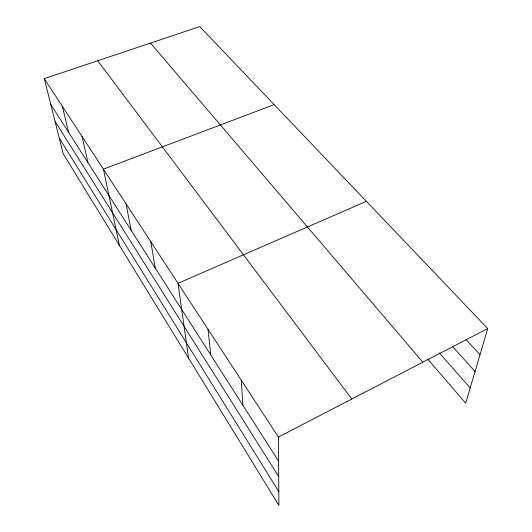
<?xml version="1.0" encoding="UTF-8"?>
<svg xmlns="http://www.w3.org/2000/svg" width="532" height="532" viewBox="0 0 532 532"><rect width="100%" height="100%" fill="white"/><g stroke="black" fill="none" stroke-linecap="round" stroke-linejoin="round"><path stroke-width="0.8" d="M44.282 78.656L278.416 437.051L278.908 505.4L63.255 153.881L44.282 78.656L199.753 26.6L487.718 328.563L465.7 403.196L427.841 359.226M278.416 437.051L487.718 328.563M366.368 201.315L178.001 283.337L188.574 358.149M274.16 104.618L103.414 169.163L119.401 245.398M466.012 339.502L480.004 354.718M452.479 346.418L475.043 371.529M439.326 352.882L470.188 387.994M150.536 43.079L422.84 362.192M97.715 60.768L351.812 399.007M50.799 104.498L278.588 461.164M55.062 121.402L278.702 476.572M59.298 138.18L278.808 491.588M62.39 106.38L68.655 132.448M82.034 136.445L87.966 162.692M126.044 203.809L131.085 230.203M150.802 241.708L155.238 268.022M208.005 329.268L210.765 354.964M241.289 380.22L242.898 405.278"/></g></svg>
